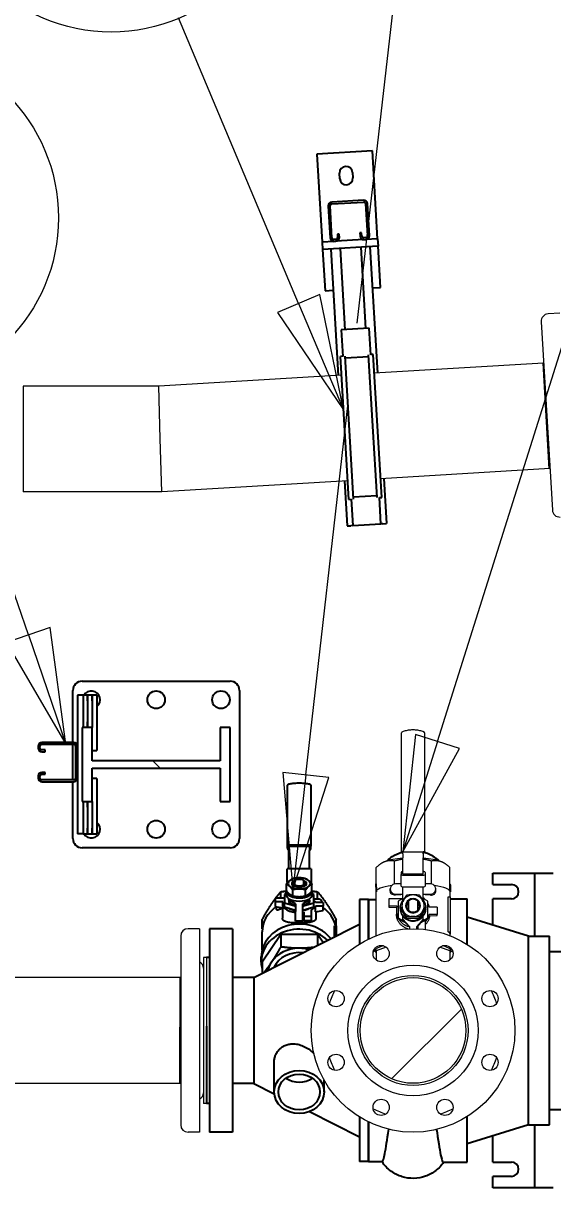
# Model space of a CAD drawing. Header units: millimetres. Extents: x 0 to 157650, y 0 to 89100.
# Drawn here: x 140791 to 142507, y 69564 to 73341 of the extents above; entities that cross this region are included whole.
import ezdxf

# ---------------------------------------------------------------- set-up
doc = ezdxf.new("R2010")
doc.units = ezdxf.units.MM
doc.header["$LTSCALE"] = 150
for name, color, linetype, lineweight in [('Hatch', 7, 'Continuous', 18), ('Symbol', 7, 'Continuous', 18), ('Visible', 7, 'Continuous', 25)]:
    doc.layers.add(name, color=color, linetype=linetype, lineweight=lineweight)
doc.layers.add('P_Biomass (BM)', color=150, linetype='Continuous', lineweight=18, true_color=0x007fff)
doc.styles.add('Note Text', font='arial.ttf')

# ---------------------------------------------------------------- blocks, each defined once
blk = doc.blocks.new('Balloon21')
at = {"layer": 'Symbol'}
for p, q in [((953.604, 496.391), (970.018, 496.391)), ((947.557, 473.414), (952.482, 489.074)), ((953.604, 488.891), (970.018, 488.891)), ((947.08, 473.564), (946.806, 471.029)), ((947.557, 473.414), (946.806, 471.029)), ((948.034, 473.264), (947.08, 473.564)), ((946.806, 471.029), (948.034, 473.264))]:
    blk.add_line(p, q, dxfattribs=at)
at = {"layer": 'Symbol', "flags": 128}
blk.add_lwpolyline([(947.08, 473.564), (946.806, 471.029), (948.034, 473.264), (947.08, 473.564)], dxfattribs=at)
at = {"layer": 'Symbol'}
for centre, start, end in [((953.604, 492.641), 90, 270), ((970.018, 492.641), 270, 90)]:
    blk.add_arc(centre, 3.75, start, end, dxfattribs=at)
blk.add_solid([(947.08, 473.564), (946.806, 471.029), (948.034, 473.264), (947.08, 473.564)], dxfattribs=at)
at = {"layer": 'Symbol', "insert": (961.811, 492.662), "char_height": 2.5, "attachment_point": 5, "style": 'Note Text'}
blk.add_mtext('HX3.E1.GP01', dxfattribs=at)
blk = doc.blocks.new('Balloon22')
at = {"layer": 'Symbol'}
for p, q in [((945.822, 482.456), (947.627, 498.328)), ((944.71, 472.688), (945.626, 480.733)), ((944.214, 472.744), (944.428, 470.204)), ((945.207, 472.631), (944.214, 472.744)), ((944.71, 472.688), (944.428, 470.204)), ((944.428, 470.204), (945.207, 472.631))]:
    blk.add_line(p, q, dxfattribs=at)
at = {"layer": 'Symbol', "flags": 128}
blk.add_lwpolyline([(944.214, 472.744), (944.428, 470.204), (945.207, 472.631), (944.214, 472.744)], dxfattribs=at)
at = {"layer": 'Symbol'}
blk.add_solid([(944.214, 472.744), (944.428, 470.204), (945.207, 472.631), (944.214, 472.744)], dxfattribs=at)
blk = doc.blocks.new('Balloon42')
at = {"layer": 'Symbol'}
for p, q in [((944.555, 482.887), (941.957, 489.058)), ((945.016, 483.081), (944.095, 482.692)), ((945.526, 480.582), (945.016, 483.081)), ((944.555, 482.887), (945.526, 480.582)), ((944.095, 482.692), (945.526, 480.582))]:
    blk.add_line(p, q, dxfattribs=at)
at = {"layer": 'Symbol', "flags": 128}
blk.add_lwpolyline([(944.095, 482.692), (945.526, 480.582), (945.016, 483.081), (944.095, 482.692)], dxfattribs=at)
at = {"layer": 'Symbol'}
for centre in [(925.506, 492.503), (933.006, 492.503), (940.506, 492.503)]:
    blk.add_circle(centre, 3.75, dxfattribs=at)
blk.add_solid([(944.095, 482.692), (945.526, 480.582), (945.016, 483.081), (944.095, 482.692)], dxfattribs=at)
at = {"layer": 'Symbol', "char_height": 2.5, "attachment_point": 5, "style": 'Note Text'}
for s, insert in [('20', (925.506, 492.524)), ('18', (933.006, 492.524)), ('22', (940.506, 492.503))]:
    blk.add_mtext(s, dxfattribs=dict(at, insert=insert))
blk = doc.blocks.new('Balloon43')
at = {"layer": 'Symbol'}
for p, q in [((938.715, 475.716), (936.833, 481.194)), ((939.188, 475.879), (938.242, 475.554)), ((938.715, 475.716), (939.528, 473.352)), ((939.528, 473.352), (939.188, 475.879)), ((938.242, 475.554), (939.528, 473.352))]:
    blk.add_line(p, q, dxfattribs=at)
at = {"layer": 'Symbol', "flags": 128}
blk.add_lwpolyline([(938.242, 475.554), (939.528, 473.352), (939.188, 475.879), (938.242, 475.554)], dxfattribs=at)
at = {"layer": 'Symbol'}
for centre in [(920.617, 484.736), (928.117, 484.736), (935.617, 484.736)]:
    blk.add_circle(centre, 3.75, dxfattribs=at)
blk.add_solid([(938.242, 475.554), (939.528, 473.352), (939.188, 475.879), (938.242, 475.554)], dxfattribs=at)
at = {"layer": 'Symbol', "char_height": 2.5, "attachment_point": 5, "style": 'Note Text'}
for s, insert in [('23', (920.617, 484.757)), ('15', (928.117, 484.757)), ('16', (935.617, 484.757))]:
    blk.add_mtext(s, dxfattribs=dict(at, insert=insert))

msp = doc.modelspace()

# ---------------------------------------------------------------- hatches: boundary and pattern name
at = {"layer": 'Hatch'}
h = msp.add_hatch(dxfattribs=at)
h.set_pattern_fill('ANSI31', color=256, scale=3810, angle=90.0002, style=0)
h.set_pattern_definition([(135.0002, (0, 0), (-336.7584, -336.7608), [])])
h.paths.add_polyline_path([(141461.5, 70817.2), (141461.5, 71057.2), (141428.5, 71057.2), (141428.5, 70949.2), (141014.5, 70949.2), (141014.5, 71057.2), (140981.5, 71057.2), (140981.5, 70817.2), (141014.5, 70817.2), (141014.5, 70925.2), (141428.5, 70925.2), (141428.5, 70817.2)])
h = msp.add_hatch(dxfattribs=at)
h.set_pattern_fill('ANSI31', color=256, scale=3810, style=0)
h.set_pattern_definition([(45, (0, 0), (-336.7596, 336.7596), [])])
edge = h.paths.add_edge_path()
edge.add_ellipse((142054, 70074.5), major_axis=(0, 171.4), ratio=1, start_angle=0, end_angle=360)

# ---------------------------------------------------------------- linework, layer by layer
at = {"layer": 'P_Biomass (BM)'}
for p, q in [((142469.2, 72373.4), (142505.6, 71762.5)), ((142529.2, 72401), (142491.8, 72398.8)), ((142477.2, 72239.1), (141928.4, 72206.5)), ((142477.2, 72239.1), (142474.2, 72238.9)), ((142474.2, 72238.9), (142494.6, 71896.6)), ((141822.1, 72200.1), (141229.9, 72164.9)), ((140791, 72164.9), (140791, 71822)), ((141229.9, 72164.9), (140791, 72164.9)), ((141235, 71993.5), (141229.9, 72164.9)), ((141240.1, 71822), (141235, 71993.5)), ((142497.6, 71896.8), (141948.8, 71864.2)), ((142497.6, 71896.8), (142494.6, 71896.6)), ((141842.5, 71857.8), (141240.1, 71822)), ((141240.1, 71822), (140791, 71822)), ((142016.5, 70653.4), (142016.5, 71039.5)), ((142091.5, 71039.5), (142091.5, 70653.4)), ((142016.5, 70651.6), (142016.5, 70653.4)), ((142021, 70654.4), (142087, 70654.4)), ((142021, 70653.4), (142087, 70653.4)), ((142021, 70647.6), (142021, 70653.4)), ((142021, 70647.6), (142021, 70634)), ((142021, 70581.5), (142021, 70634)), ((142087, 70647.6), (142087, 70653.4)), ((142087, 70647.6), (142087, 70634)), ((142087, 70581.5), (142087, 70634)), ((142091.5, 70651.6), (142091.5, 70653.4)), ((141934.5, 70526.6), (141934.5, 70603.4)), ((141957.7, 70620.3), (141956.6, 70619.7)), ((141994.2, 70549.6), (141994.2, 70624.8)), ((142113.7, 70549.6), (142113.7, 70624.8)), ((142150.3, 70620.3), (142151.3, 70619.7)), ((142173.5, 70526.6), (142173.5, 70603.4)), ((142015, 70587.3), (142015, 70580.7)), ((142015, 70543), (142015, 70580.7)), ((142019.5, 70589.7), (142021, 70589.7)), ((142019.5, 70578.3), (142088.5, 70578.3)), ((142087, 70581.5), (142021, 70581.5)), ((142087, 70589.7), (142088.5, 70589.7)), ((142093, 70587.3), (142093, 70580.7)), ((142093, 70580.7), (142093, 70543)), ((141934, 70381.9), (141934, 70524.4)), ((141980.2, 70527.5), (141980.2, 70533.4)), ((142015, 70549.9), (141997, 70549.9)), ((141997, 70517), (142021, 70517)), ((142019.5, 70540.6), (142088.5, 70540.6)), ((142021, 70537.1), (142021, 70540.6)), ((142021, 70498.2), (142021, 70537.1)), ((142087, 70537.1), (142087, 70540.6)), ((142087, 70498.2), (142087, 70537.1)), ((142087, 70517), (142111, 70517)), ((142111, 70549.9), (142093, 70549.9)), ((142127.8, 70527.5), (142127.8, 70533.4)), ((142174, 70508.5), (142174, 70524.4)), ((142016.6, 70501), (141975.8, 70501)), ((141975.8, 70501), (141975.8, 70477.5)), ((142021, 70502.7), (142006, 70494.3)), ((142006, 70494.3), (142006, 70440)), ((142039, 70494), (142039, 70465.2)), ((142069, 70465.2), (142069, 70494)), ((142102, 70494.3), (142087, 70502.7)), ((142102, 70440), (142102, 70494.3)), ((142168.3, 70394.8), (142168.3, 70508.5)), ((142168.3, 70508.5), (142174, 70508.5)), ((142174, 70508.5), (142174, 70394.8)), ((142002.1, 70477.5), (141975.8, 70477.5)), ((141975.8, 70477.5), (141975.8, 70474)), ((141975.8, 70474), (142001, 70473)), ((142000, 70462.8), (142000, 70452.1)), ((142012, 70470.3), (142012, 70472.7)), ((142012.4, 70473.4), (142012.4, 70478.3)), ((142021, 70435.8), (142021, 70444.8)), ((142033.2, 70438.2), (142033.2, 70443.1)), ((142074.7, 70438.2), (142074.7, 70443.1)), ((142087, 70435.8), (142087, 70444.8)), ((142093.5, 70469.7), (142095.8, 70469.5)), ((142095.5, 70473.4), (142095.5, 70478.3)), ((142095.5, 70476), (142095.8, 70476)), ((142095.5, 70473.5), (142095.8, 70473.5)), ((142095.8, 70476), (142095.8, 70473.5)), ((142095.8, 70469.5), (142095.8, 70467)), ((142132.1, 70474.5), (142106.6, 70474.5)), ((142106.6, 70446.6), (142106.6, 70451.1)), ((142132.1, 70451.1), (142106.6, 70451.1)), ((142106.6, 70446.6), (142132.1, 70447.8)), ((142132.1, 70474.5), (142132.1, 70451.1)), ((142132.1, 70447.8), (142132.1, 70451.1)), ((141362.5, 70404.5), (141325, 70404.5)), ((141362.5, 70404.5), (141362.5, 69744.5)), ((142006, 70436.9), (142006, 70440)), ((142006, 70440), (142025, 70429.3)), ((142006, 70436.9), (142030.3, 70423.2)), ((142042, 70411.6), (142021, 70435.8)), ((142021, 70435.8), (142021, 70433.9)), ((142042, 70409.7), (142021, 70433.9)), ((142042, 70411.6), (142042, 70404.2)), ((142087, 70435.8), (142066, 70411.6)), ((142087, 70433.9), (142066, 70409.7)), ((142066, 70404.2), (142066, 70411.6)), ((142069, 70412.1), (142069, 70404.1)), ((142077.7, 70423.2), (142102, 70436.9)), ((142082.9, 70429.3), (142102, 70440)), ((142087, 70435.8), (142087, 70433.9)), ((142093, 70426.3), (142093, 70402.1)), ((142102, 70436.9), (142102, 70440)), ((141301, 70380.5), (141301, 69768.5)), ((142168.3, 70394.8), (142174, 70394.8)), ((142174, 70394.8), (142174, 70387.2)), ((142174, 70381.9), (142174, 70387.2)), ((141931, 70332.7), (141931, 70341.3)), ((141967, 70344.4), (141934.5, 70332.7)), ((141934.5, 70332.7), (141934.5, 70303.2)), ((142173.5, 70332.7), (142140.9, 70344.4)), ((142173.5, 70332.7), (142173.5, 70303.2)), ((142177, 70332.7), (142177, 70341.3)), ((141374.5, 70311.5), (141374.5, 69837.5)), ((141385, 70311.5), (141374.5, 70311.5)), ((141385, 70311.5), (141385, 70088.8)), ((141298, 70245.9), (140650, 70245.9)), ((141298, 70245.9), (141298, 69903)), ((141301, 70245.9), (141298, 70245.9)), ((141298, 69903), (141298, 70084.8)), ((141298, 69903), (140650, 69903)), ((141301, 69903), (141298, 69903)), ((141385, 69837.5), (141374.5, 69837.5)), ((141362.5, 69744.5), (141325, 69744.5))]:
    msp.add_line(p, q, dxfattribs=at)
for centre, radius in [((142054, 70074.5), 330), ((141950.6, 70323.9), 26.3), ((142157.3, 70323.9), 26.3), ((142054, 70074.5), 211.5), ((142054, 70074.5), 178.5), ((142054, 70074.5), 171.4), ((141804.5, 70177.8), 26.3), ((142303.4, 70177.8), 26.3), ((141804.5, 69971.1), 26.3), ((142303.4, 69971.1), 26.3), ((141950.6, 69825), 26.3), ((142157.3, 69825), 26.3)]:
    msp.add_circle(centre, radius, dxfattribs=at)
for centre, radius, start, end in [((142493.2, 72374.8), 24, 93.4025, 183.4025), ((142529.5, 71763.9), 24, 183.4025, 273.4025), ((142021, 71039.5), 4.5, 111.662, 180), ((142087, 71039.5), 4.5, 0, 68.338), ((141325, 70380.5), 24, 90, 180), ((142054, 70074.5), 285, 115.5409, 116.9506), ((142054, 70074.5), 285, 63.0494, 64.4591), ((141353.5, 70277), 21, 0, 64.6231), ((142054, 70074.5), 285, 153.0494, 161.9506), ((142054, 70074.5), 285, 18.0494, 26.9506), ((142054, 70074.5), 285, 198.0494, 206.9506), ((142054, 70074.5), 285, 333.0494, 341.9506), ((141353.5, 69872), 21, 295.3769, 0), ((142054, 70074.5), 285, 243.0494, 251.9506), ((142054, 70074.5), 285, 288.0494, 296.9506), ((141325, 69768.5), 24, 180, 270)]:
    msp.add_arc(centre, radius, start, end, dxfattribs=at)
for centre, major_axis, ratio, start_param, end_param in [((142054, 70612.4), (103.5, 0), 0.207079, 1.895302, 2.617994), ((142021, 70653.4), (-4.5, 0), 0.207079, 4.712389, 6.283185), ((142021, 70651.6), (-4.5, 0), 0.207079, 0, 1.570796), ((142087, 70653.4), (4.5, 0), 0.207079, 0, 1.570796), ((142087, 70651.6), (4.5, 0), 0.207079, 4.712389, 6.283185), ((142054, 70612.4), (103.5, 0), 0.207079, 0.523599, 1.24629), ((142054, 70612.4), (-103.5, 0), 0.207079, 5.759587, 5.907815), ((142054, 70612.4), (103.5, 0), 0.207079, 0.375371, 0.523599), ((142019.5, 70587.3), (-4.5, 0), 0.545353, 4.712389, 6.283185), ((142019.5, 70580.7), (-4.5, 0), 0.545353, 0, 1.570796), ((142088.5, 70587.3), (4.5, 0), 0.545353, 0, 1.570796), ((142088.5, 70580.7), (4.5, 0), 0.545353, 4.712389, 6.283185), ((142054, 70524.4), (-120, 0), 0.207079, 5.327408, 6.283185), ((141997, 70533.4), (-16.8, 0), 0.978324, 4.712389, 7.853982), ((142019.5, 70543), (-4.5, 0), 0.545353, 0, 1.570796), ((142088.5, 70543), (4.5, 0), 0.545353, 4.712389, 6.283185), ((142111, 70533.4), (16.8, 0), 0.978324, 4.712389, 7.853982), ((142054, 70524.4), (120, 0), 0.207079, 0, 0.955777), ((142054, 70491.5), (-120, 0), 0.207079, 4.990979, 5.207353), ((142054, 70472.7), (-42, 0), 0.978324, 5.38526, 9.346238), ((142054, 70479), (-36, 0), 0.978324, 5.759587, 6.806784), ((142054, 70462.8), (54, 0), 0.978324, 2.22826, 2.334583), ((142054, 70479), (-36, 0), 0.978324, 4.712389, 5.759587), ((142054, 70479), (-24, 0), 0.978324, 5.387521, 7.17885), ((142054, 70478.5), (-21, 0), 0.978324, 5.507992, 7.058379), ((142054, 70473.2), (-21, 0), 0.978324, 5.507992, 6.153186), ((142054, 70479), (24, 0), 0.978324, 0.895665, 2.245928), ((142054, 70479.6), (21, 0), 0.978324, 0.775193, 2.366399), ((142054, 70479), (-36, 0), 0.978324, 3.665191, 4.712389), ((142054, 70479), (24, 0), 0.978324, 5.387521, 7.17885), ((142054, 70478.5), (21, 0), 0.978324, 5.507992, 7.058379), ((142054, 70473.2), (21, 0), 0.978324, 0.129999, 0.775193), ((142054, 70472.7), (42, 0), 0.978324, 0.07854, 0.897925), ((142054, 70479), (36, 0), 0.978324, 5.759587, 6.806784), ((142054, 70491.5), (-120, 0), 0.207079, 4.217425, 4.433799), ((142054, 70462.8), (54, 0), 0.978324, 0.764031, 0.913333), ((142054, 70462.8), (54, 0), 0.978324, 0.224093, 0.475882), ((142054, 70462.8), (-54, 0), 0.978324, 6.001705, 6.759068), ((142054, 70470.3), (-42, 0), 0.978324, 0, 0.666946), ((142054, 70470.3), (-42, 0), 0.978324, 0.666946, 2.474646), ((142054, 70479), (36, 0), 0.978324, 3.665191, 4.712389), ((142054, 70479.6), (-21, 0), 0.978324, 0.775193, 2.366399), ((142054, 70479), (-24, 0), 0.978324, 0.895665, 2.245928), ((142054, 70479), (36, 0), 0.978324, 4.712389, 5.759587), ((142054, 70470.3), (42, 0), 0.978324, 5.616239, 6.204645), ((142054, 70462.8), (54, 0), 0.978324, 5.807303, 6.059092), ((142054, 70462.8), (-54, 0), 0.978324, 0.528612, 1.313342), ((142054, 70462.8), (-54, 0), 0.978324, 1.82825, 1.852276), ((142054, 70462.8), (-54, 0), 0.978324, 2.377806, 2.61298), ((142054, 70387.2), (120, 0), 0.207079, 0, 0.309096), ((142054, 70332.7), (-123, 0), 0.207079, 5.597424, 6.521919), ((142054, 70332.7), (123, 0), 0.207079, 6.044452, 6.968946)]:
    msp.add_ellipse(centre, major_axis=major_axis, ratio=ratio, start_param=start_param, end_param=end_param, dxfattribs=at)
for points, knots in [([(142019.3, 71043.6), (142023.7, 71045.4), (142028.2, 71046.8), (142037.4, 71048.9), (142042.1, 71049.6), (142051.6, 71050.4), (142056.3, 71050.4), (142065.8, 71049.6), (142070.5, 71048.9), (142079.7, 71046.8), (142084.2, 71045.4), (142088.6, 71043.6)], [5.8975334, 5.8975334, 5.8975334, 5.8975334, 6.0517941, 6.0517941, 6.2060549, 6.2060549, 6.3603157, 6.3603157, 6.5145765, 6.5145765, 6.6688372, 6.6688372, 6.6688372, 6.6688372]), ([(141997, 70513.4), (141994.8, 70513.1), (141992.4, 70513.3), (141988.2, 70514.6), (141986.2, 70515.6), (141983.4, 70518.2), (141982.2, 70519.8), (141980.6, 70523.4), (141980.2, 70525.5), (141980.2, 70527.5)], [-2.73692, -2.73692, -2.73692, -2.73692, -2.4860529, -2.4860529, -2.2351859, -2.2351859, -2.0235457, -2.0235457, -1.8119056, -1.8119056, -1.8119056, -1.8119056]), ([(142111, 70513.4), (142113.2, 70513.1), (142115.5, 70513.3), (142119.8, 70514.6), (142121.7, 70515.6), (142124.5, 70518.2), (142125.7, 70519.8), (142127.3, 70523.4), (142127.8, 70525.5), (142127.8, 70527.5)], [-0.9250144, -0.9250144, -0.9250144, -0.9250144, -0.6741474, -0.6741474, -0.4232803, -0.4232803, -0.2116401, -0.2116401, 0, 0, 0, 0]), ([(142037.9, 70404.1), (142036.3, 70404.5), (142034.7, 70405), (142029.8, 70406.8), (142026.7, 70408.4), (142020.8, 70411.9), (142018.1, 70413.9), (142013.4, 70418.2), (142011.2, 70420.7), (142007.2, 70426.1), (142005.5, 70429), (142002.7, 70435.3), (142001.7, 70438.5), (142000.3, 70445.3), (142000, 70448.7), (142000, 70452.1)], [-2.228468, -2.228468, -2.228468, -2.228468, -2.067447, -2.067447, -1.723262, -1.723262, -1.379078, -1.379078, -1.034308, -1.034308, -0.689539, -0.689539, -0.344769, -0.344769, 0, 0, 0, 0]), ([(142107.7, 70446.6), (142107.5, 70445), (142107.3, 70443.5), (142106.2, 70438.5), (142105.2, 70435.3), (142102.4, 70429), (142100.7, 70426.1), (142097, 70421), (142095, 70418.8), (142093, 70416.8)], [-5.327228, -5.327228, -5.327228, -5.327228, -5.166863, -5.166863, -4.822094, -4.822094, -4.477324, -4.477324, -4.172378, -4.172378, -4.172378, -4.172378])]:
    msp.add_open_spline(points, degree=3, knots=knots, dxfattribs=at)
for points, weights in [([(141994.2, 70624.8), (142008.2, 70628.8), (142021, 70631)], [1.65050105335, 1.70404872093, 1.73513671276]), ([(142087, 70631), (142099.7, 70628.8), (142113.7, 70624.8)], [1.73513671276, 1.70404872093, 1.65050105335]), ([(141934.5, 70603.4), (141950.5, 70618.2), (141964.3, 70623.2)], [1.65050105335, 1.77816775413, 1.77816775413]), ([(141964.3, 70623.2), (141978.2, 70628.1), (141994.2, 70624.8)], [1.77816775413, 1.77816775413, 1.65050105335]), ([(142113.7, 70624.8), (142129.7, 70628.1), (142143.6, 70623.2)], [1.65050105335, 1.77816775413, 1.77816775413]), ([(142143.6, 70623.2), (142157.5, 70618.2), (142173.5, 70603.4)], [1.77816775413, 1.77816775413, 1.65050105335]), ([(142012.4, 70478.3), (142018, 70488.4), (142022.8, 70496.6)], [1.66506350946, 1.79385662014, 1.79385662014]), ([(142022.8, 70496.6), (142027.6, 70504.7), (142033.2, 70513.5)], [1.79385662014, 1.79385662014, 1.66506350946]), ([(142054, 70514.2), (142044.3, 70514.2), (142033.2, 70513.5)], [1.79385662014, 1.79385662014, 1.66506350946]), ([(142039, 70494), (142039, 70495.5), (142039, 70497.3)], [1.09389498572, 1.12552357002, 1.14874156311]), ([(142074.7, 70513.5), (142063.6, 70514.2), (142054, 70514.2)], [1.66506350946, 1.79385662014, 1.79385662014]), ([(142069, 70497.3), (142069, 70495.5), (142069, 70494)], [1.14874156311, 1.12552357002, 1.09389498572]), ([(142074.7, 70513.5), (142080.3, 70504.7), (142085.1, 70496.6)], [1.66506350946, 1.79385662014, 1.79385662014]), ([(142085.1, 70496.6), (142090, 70488.4), (142095.5, 70478.3)], [1.79385662014, 1.79385662014, 1.66506350946]), ([(142022.8, 70461.4), (142018, 70469.5), (142012.4, 70478.3)], [1.79385662014, 1.79385662014, 1.66506350946]), ([(142022.8, 70455.1), (142018, 70463.3), (142012.4, 70473.4)], [1.79385662014, 1.79385662014, 1.66506350946]), ([(142033.2, 70443.1), (142027.6, 70453.2), (142022.8, 70461.4)], [1.66506350946, 1.79385662014, 1.79385662014]), ([(142033.2, 70438.2), (142027.6, 70447), (142022.8, 70455.1)], [1.66506350946, 1.79385662014, 1.79385662014]), ([(142054, 70443.7), (142044.3, 70443.7), (142033.2, 70443.1)], [1.79385662014, 1.79385662014, 1.66506350946]), ([(142039, 70460.6), (142039, 70463.1), (142039, 70465.2)], [1.14874156311, 1.12552357002, 1.09389498572]), ([(142074.7, 70443.1), (142063.6, 70443.7), (142054, 70443.7)], [1.66506350946, 1.79385662014, 1.79385662014]), ([(142069, 70465.2), (142069, 70463.1), (142069, 70460.6)], [1.09389498572, 1.12552357002, 1.14874156311]), ([(142085.1, 70461.4), (142080.3, 70453.2), (142074.7, 70443.1)], [1.79385662014, 1.79385662014, 1.66506350946]), ([(142085.1, 70455.1), (142080.3, 70447), (142074.7, 70438.2)], [1.79385662014, 1.79385662014, 1.66506350946]), ([(142095.5, 70478.3), (142090, 70469.5), (142085.1, 70461.4)], [1.66506350946, 1.79385662014, 1.79385662014]), ([(142095.5, 70473.4), (142090, 70463.3), (142085.1, 70455.1)], [1.66506350946, 1.79385662014, 1.79385662014]), ([(142054, 70437.5), (142044.3, 70437.5), (142033.2, 70438.2)], [1.79385662014, 1.79385662014, 1.66506350946]), ([(142074.7, 70438.2), (142063.6, 70437.5), (142054, 70437.5)], [1.66506350946, 1.79385662014, 1.79385662014])]:
    msp.add_rational_spline(points, weights, degree=2, dxfattribs=at)
at = {"layer": 'Visible'}
for p, q in [((141922.4, 72927.7), (141742.7, 72917)), ((141742.7, 72917), (141759.6, 72631.7)), ((141939.3, 72642.4), (141922.4, 72927.7)), ((141816.6, 72837.2), (141815.5, 72855.2)), ((141857.4, 72857.7), (141858.5, 72839.7)), ((141779, 72748.6), (141785.1, 72645.3)), ((141791.1, 72645.6), (141785, 72749)), ((141893.6, 72767.4), (141790.3, 72761.3)), ((141790.6, 72755.3), (141893.9, 72761.4)), ((141900.3, 72755.8), (141906.4, 72652.5)), ((141912.4, 72652.8), (141906.3, 72756.2)), ((141797.8, 72634), (141759.6, 72631.7)), ((141759.6, 72631.7), (141761.1, 72607.8)), ((141803.8, 72640.4), (141797.5, 72640)), ((141797.8, 72634), (141804.1, 72634.4)), ((141894.9, 72639.8), (141804.1, 72634.4)), ((141814.8, 72657.6), (141808.8, 72657.2)), ((141808.8, 72657.2), (141809.4, 72646.7)), ((141815.4, 72647.1), (141814.8, 72657.6)), ((141887.5, 72661.9), (141881.5, 72661.5)), ((141881.5, 72661.5), (141882.2, 72651)), ((141888.2, 72651.4), (141887.5, 72661.9)), ((141900.8, 72646.1), (141894.5, 72645.8)), ((141894.9, 72639.8), (141901.1, 72640.2)), ((141939.3, 72642.4), (141901.1, 72640.2)), ((141939.3, 72642.4), (141940.8, 72618.5)), ((141940.8, 72618.5), (141761.1, 72607.8)), ((141761.1, 72607.8), (141769, 72473.8)), ((141787.3, 72609.3), (141811.6, 72199.5)), ((141817.5, 72611.1), (141833.2, 72347.6)), ((141884.3, 72615.1), (141900, 72351.6)), ((141914.5, 72616.9), (141938.9, 72207.1)), ((141948.7, 72484.5), (141940.8, 72618.5)), ((141922.5, 72482.9), (141948.7, 72484.5)), ((141769, 72473.8), (141795.2, 72475.3)), ((141912.3, 72352.3), (141820.9, 72346.9)), ((141820.9, 72346.9), (141826, 72260.9)), ((141917.4, 72266.4), (141912.3, 72352.3)), ((141826, 72261.2), (141818.5, 72260.7)), ((141846.1, 71797.2), (141818.5, 72260.7)), ((141861, 71798.4), (141833.5, 72261.4)), ((141910.2, 72259.9), (141833.9, 72255.4)), ((141937.4, 71802.9), (141909.9, 72265.9)), ((141924.8, 72267.1), (141917.3, 72266.6)), ((141952.4, 71803.6), (141924.8, 72267.1)), ((141832, 71857.2), (141840.7, 71710.9)), ((141959.3, 71864.8), (141968, 71718.5)), ((141937, 71808.9), (141860.7, 71804.4)), ((141944.9, 71803.1), (141952.4, 71803.6)), ((141950, 71717.4), (141944.9, 71803.4)), ((141846.1, 71797.2), (141853.6, 71797.7)), ((141853.5, 71797.9), (141858.7, 71712)), ((141840.7, 71710.9), (141852.7, 71711.6)), ((141858.7, 71712), (141852.7, 71711.6)), ((141858.7, 71712), (141950, 71717.4)), ((141956, 71717.8), (141950, 71717.4)), ((141956, 71717.8), (141968, 71718.5)), ((140981.5, 71207.2), (141461.5, 71207.2)), ((140951.5, 71008.8), (140951.5, 71177.2)), ((140966.5, 71162.2), (140966.5, 70712.2)), ((140984.5, 71162.2), (140966.5, 71162.2)), ((140999.5, 71162.2), (140984.5, 71162.2)), ((140984.5, 71162.2), (140984.5, 71057.2)), ((140999.5, 71144.2), (140999.5, 71162.2)), ((141014.5, 71162.2), (140999.5, 71162.2)), ((140999.5, 71162.2), (140999.5, 71144.2)), ((141014.5, 71162.2), (141014.5, 71144.2)), ((141014.5, 71144.2), (141014.5, 71162.2)), ((141029.5, 71162.2), (141014.5, 71162.2)), ((141029.5, 71162.2), (141029.5, 71144.2)), ((141491.5, 71177.2), (141491.5, 70697.2)), ((140984.5, 71144.2), (140984.5, 71075.2)), ((140999.5, 71144.2), (140999.5, 71075.2)), ((140999.5, 71144.2), (140999.5, 71075.2)), ((141014.5, 71144.2), (141014.5, 71075.2)), ((141014.5, 71144.2), (141014.5, 71057.2)), ((141029.5, 71144.2), (141029.5, 71000.2)), ((141014.5, 71057.2), (140981.5, 71057.2)), ((140981.5, 71057.2), (140981.5, 70817.2)), ((140999.5, 71057.2), (140999.5, 71075.2)), ((140999.5, 71075.2), (140999.5, 71057.2)), ((141014.5, 70949.2), (141014.5, 71057.2)), ((141461.5, 71057.2), (141428.5, 71057.2)), ((141428.5, 71057.2), (141428.5, 70949.2)), ((141461.5, 70817.2), (141461.5, 71057.2)), ((140954.5, 71008.8), (140851, 71008.8)), ((140839, 70996.8), (140839, 70990.5)), ((140845, 70990.5), (140845, 70996.8)), ((140851, 71002.8), (140954.5, 71002.8)), ((140861.5, 70984.5), (140851, 70984.5)), ((140851, 70978.5), (140861.5, 70978.5)), ((140861.5, 70978.5), (140861.5, 70984.5)), ((140951.5, 70887.3), (140951.5, 71002.8)), ((140960.5, 70996.8), (140960.5, 70893.3)), ((140966.5, 70893.3), (140966.5, 70996.8)), ((141014.5, 70982.2), (141029.5, 70982.2)), ((141029.5, 71000.2), (141029.5, 70982.2)), ((141428.5, 70949.2), (141014.5, 70949.2)), ((140839, 70899.6), (140839, 70893.3)), ((140845, 70893.3), (140845, 70899.6)), ((140861.5, 70911.6), (140851, 70911.6)), ((140851, 70905.6), (140861.5, 70905.6)), ((140861.5, 70905.6), (140861.5, 70911.6)), ((141014.5, 70817.2), (141014.5, 70925.2)), ((141014.5, 70925.2), (141428.5, 70925.2)), ((141428.5, 70925.2), (141428.5, 70817.2)), ((140954.5, 70887.3), (140851, 70887.3)), ((140851, 70881.3), (140954.5, 70881.3)), ((140951.5, 70697.2), (140951.5, 70881.3)), ((141029.5, 70892.2), (141014.5, 70892.2)), ((141029.5, 70892.2), (141029.5, 70874.2)), ((141029.5, 70874.2), (141029.5, 70730.2)), ((140981.5, 70817.2), (141014.5, 70817.2)), ((140984.5, 70817.2), (140984.5, 70712.2)), ((140984.5, 70799.2), (140984.5, 70730.2)), ((140999.5, 70799.2), (140999.5, 70817.2)), ((140999.5, 70817.2), (140999.5, 70799.2)), ((140999.5, 70799.2), (140999.5, 70730.2)), ((140999.5, 70799.2), (140999.5, 70730.2)), ((141014.5, 70817.2), (141014.5, 70730.2)), ((141014.5, 70799.2), (141014.5, 70730.2)), ((141428.5, 70817.2), (141461.5, 70817.2)), ((140984.5, 70712.2), (140966.5, 70712.2)), ((140984.5, 70712.2), (140999.5, 70712.2)), ((140999.5, 70712.2), (140999.5, 70730.2)), ((140999.5, 70730.2), (140999.5, 70712.2)), ((140999.5, 70712.2), (141014.5, 70712.2)), ((141014.5, 70730.2), (141014.5, 70712.2)), ((141014.5, 70712.2), (141014.5, 70730.2)), ((141014.5, 70712.2), (141029.5, 70712.2)), ((141029.5, 70730.2), (141029.5, 70712.2)), ((141461.5, 70667.2), (140981.5, 70667.2))]:
    msp.add_line(p, q, dxfattribs=at)
at = {"layer": 'Visible', "color": 9, "true_color": 0xc0c0c0}
for p, q in [((141647.5, 70672.5), (141647.5, 70869.7)), ((141722.5, 70869.7), (141722.5, 70672.5)), ((141647.5, 70664.7), (141647.5, 70672.5)), ((141652, 70676.4), (141718, 70676.4)), ((141652, 70672.5), (141718, 70672.5)), ((141652, 70669.5), (141652, 70672.5)), ((141652, 70669.5), (141652, 70658.5)), ((141718, 70669.5), (141718, 70672.5)), ((141718, 70669.5), (141718, 70658.5)), ((141722.5, 70664.7), (141722.5, 70672.5)), ((141652, 70599.6), (141652, 70658.5)), ((141718, 70599.6), (141718, 70658.5)), ((141646, 70555), (141646, 70598.4)), ((141650.5, 70599.6), (141719.5, 70599.6)), ((141724, 70598.4), (141724, 70555)), ((141646, 70555), (141646, 70552)), ((141670, 70561.3), (141670, 70546.6)), ((141700, 70546.6), (141700, 70561.3)), ((141724, 70555), (141724, 70552)), ((142312.7, 70547.7), (142312.7, 70584.5)), ((142312.7, 70584.5), (142448.7, 70584.5)), ((142448.7, 70584.5), (142507.6, 70584.5)), ((142448.7, 70380.5), (142448.7, 70584.5)), ((141625.2, 70503.3), (141625.2, 70524.4)), ((141643, 70517.6), (141637, 70515.9)), ((141643, 70515), (141643, 70525.4)), ((141643.4, 70528.2), (141643.4, 70548.6)), ((141664.2, 70510.2), (141664.2, 70530.6)), ((141705.7, 70510.2), (141705.7, 70530.6)), ((141723.2, 70523.9), (141726.8, 70523.7)), ((141725.7, 70527), (141726.8, 70527)), ((141726.5, 70528.2), (141726.5, 70548.6)), ((141726.8, 70527), (141726.8, 70523.7)), ((141726.8, 70523.7), (141726.8, 70513.3)), ((141733, 70515.9), (141726.8, 70517.6)), ((141744.7, 70500.8), (141744.7, 70524.4)), ((141934, 70539.1), (141934, 70524.4)), ((142174, 70539.2), (142174, 70524.4)), ((142312.7, 70547.7), (142372.7, 70547.7)), ((141637, 70503.3), (141606.8, 70503.3)), ((141606.8, 70503.3), (141606.8, 70491.3)), ((141633.1, 70491.3), (141606.8, 70491.3)), ((141606.8, 70491.3), (141606.8, 70476.9)), ((141631, 70483.8), (141631, 70438.9)), ((141637, 70515.9), (141637, 70488.1)), ((141637, 70475.1), (141637, 70488.1)), ((141637, 70488.1), (141671.1, 70478.3)), ((141652, 70497.4), (141652, 70502)), ((141673, 70485), (141652, 70497.4)), ((141652, 70497.4), (141652, 70489.6)), ((141673, 70477.2), (141652, 70489.6)), ((141673, 70485), (141673, 70460.4)), ((141718, 70497.4), (141697, 70485)), ((141718, 70489.6), (141697, 70477.2)), ((141697, 70460.4), (141697, 70485)), ((141698.8, 70478.3), (141733, 70488.1)), ((141718, 70497.4), (141718, 70502)), ((141718, 70497.4), (141718, 70489.6)), ((141733, 70488.1), (141733, 70515.9)), ((141742, 70500.9), (141733, 70500.9)), ((141733, 70475.1), (141733, 70488.1)), ((141763.1, 70489.8), (141737.6, 70489.8)), ((141758.8, 70489.8), (141758.8, 70492.5)), ((141763.1, 70489.8), (141763.1, 70477.8)), ((141880, 70499), (141880, 70354.9)), ((141910, 70499), (141880, 70499)), ((141910, 70371.4), (141910, 70499)), ((141910, 70499), (141934, 70499)), ((141910, 70499), (141910, 70371.4)), ((142174, 70502), (142229.5, 70502)), ((142229.5, 70353.9), (142229.5, 70502)), ((142372.7, 70501.2), (142312.7, 70501.2)), ((142312.7, 70416.5), (142312.7, 70501.2)), ((141606.8, 70476.9), (141631, 70472.8)), ((141611.2, 70468), (141611.2, 70476.1)), ((141637, 70475.1), (141673, 70464.8)), ((141673, 70429.2), (141673, 70460.4)), ((141697, 70464.8), (141733, 70475.1)), ((141697, 70429.2), (141697, 70460.4)), ((141700, 70457.9), (141700, 70444.7)), ((141724, 70444.7), (141700, 70444.7)), ((141700, 70444.7), (141700, 70430.3)), ((141724, 70465.1), (141724, 70444.7)), ((141724, 70444.7), (141724, 70430.3)), ((141737.6, 70459), (141737.6, 70477.8)), ((141763.1, 70477.8), (141737.6, 70477.8)), ((141737.6, 70459), (141763.1, 70464.1)), ((141739, 70459.3), (141739, 70438.9)), ((141763.1, 70464.1), (141763.1, 70477.8)), ((142428.2, 70380.5), (142229.5, 70442.4)), ((141394, 70404.5), (141394, 69744.5)), ((141469, 70404.5), (141394, 70404.5)), ((141469, 70404.5), (141469, 69744.5)), ((141538, 70245.9), (141880, 70419.5)), ((141565.5, 70403.8), (141565.5, 70434.8)), ((141697, 70429.2), (141673, 70429.2)), ((141724, 70430.3), (141700, 70430.3)), ((141799.3, 70378.5), (141799.3, 70414)), ((141799.3, 70414), (141805, 70414)), ((141804.5, 70414), (141804.5, 70434.8)), ((141805, 70414), (141805, 70381.4)), ((141565, 70336.5), (141565, 70394.4)), ((141625.2, 70386.1), (141565.5, 70296.5)), ((141744.7, 70386.1), (141625.2, 70386.1)), ((141625.2, 70386.1), (141625.2, 70345.7)), ((141762.3, 70359.7), (141744.7, 70386.1)), ((141744.7, 70386.1), (141744.7, 70350.8)), ((142428.2, 69768.5), (142428.2, 70380.5)), ((142428.2, 70380.5), (142495.7, 70380.5)), ((142495.7, 69768.5), (142495.7, 70380.5)), ((142495.7, 70331), (142630.7, 70331)), ((141394, 70311.5), (141385, 70311.5)), ((141562, 70296.5), (141562, 70313.1)), ((141565.5, 70296.5), (141565.5, 70259.9)), ((141538, 70245.9), (141469, 70245.9)), ((141538, 70245.9), (141538, 69903)), ((141385, 70088.8), (141385, 69837.5)), ((141604, 69875), (141604, 69972)), ((141766, 69875), (141766, 69913.4)), ((141538, 69903), (141469, 69903)), ((141538, 69903), (141604.2, 69869.4)), ((141394, 69837.5), (141385, 69837.5)), ((141718.8, 69811.2), (141880, 69729.5)), ((142495.7, 69818), (142630.7, 69818)), ((141880, 69794.1), (141880, 69650)), ((141910, 69650), (141910, 69777.5)), ((141910, 69777.5), (141910, 69650)), ((142229.5, 69647), (142229.5, 69795)), ((142428.2, 69768.5), (142229.5, 69706.5)), ((142428.2, 69768.5), (142495.7, 69768.5)), ((142448.7, 69564.5), (142448.7, 69768.5)), ((141469, 69744.5), (141394, 69744.5)), ((142312.7, 69647.7), (142312.7, 69732.4)), ((141910, 69650), (141880, 69650)), ((141910, 69650), (141934, 69650)), ((141934, 69650), (141953.9, 69649.7)), ((142312.7, 69647.7), (142372.7, 69647.7)), ((142152.3, 69647.2), (142174, 69647)), ((142174, 69647), (142229.5, 69647)), ((142372.7, 69601.2), (142312.7, 69601.2)), ((142312.7, 69564.5), (142312.7, 69601.2)), ((142448.7, 69564.5), (142312.7, 69564.5)), ((142507.6, 69564.5), (142448.7, 69564.5))]:
    msp.add_line(p, q, dxfattribs=at)
at = {"layer": 'Visible'}
for centre in [(141221.5, 71147.2), (141431.5, 71147.2), (141221.5, 70727.2), (141431.5, 70727.2)]:
    msp.add_circle(centre, 28.5, dxfattribs=at)
for centre, radius, start, end in [((141836.4, 72856.4), 21, 3.4025, 183.4025), ((141837.5, 72838.5), 21, 183.4025, 3.4025), ((141791, 72749.3), 12, 93.4025, 183.4025), ((141791, 72749.3), 6, 93.4025, 183.4025), ((141894.3, 72755.4), 12, 3.4025, 93.4025), ((141894.3, 72755.4), 6, 3.4025, 93.4025), ((141797.1, 72646), 12, 183.4025, 273.4025), ((141797.1, 72646), 6, 183.4025, 273.4025), ((141803.4, 72646.4), 6, 273.4025, 3.4025), ((141803.4, 72646.4), 12, 273.4025, 3.4025), ((141894.1, 72651.8), 12, 183.4025, 273.4025), ((141894.1, 72651.8), 6, 183.4025, 273.4025), ((141900.4, 72652.1), 6, 273.4025, 3.4025), ((141900.4, 72652.1), 12, 273.4025, 3.4025), ((140981.5, 71177.2), 30, 90, 180), ((141461.5, 71177.2), 30, 0, 90), ((141011.5, 71147.2), 28.5, 309.1667, 148.2431), ((140851, 70996.8), 12, 90, 180), ((140954.5, 70996.8), 12, 0, 90), ((140851, 70990.5), 12, 180, 270), ((140851, 70996.8), 6, 90, 180), ((140851, 70990.5), 6, 180, 270), ((140954.5, 70996.8), 6, 0, 90), ((140851, 70899.6), 12, 90, 180), ((140851, 70899.6), 6, 90, 180), ((140851, 70893.3), 12, 180, 270), ((140851, 70893.3), 6, 180, 270), ((140954.5, 70893.3), 6, 270, 0), ((140954.5, 70893.3), 12, 270, 0), ((141011.5, 70727.2), 28.5, 211.7569, 50.8333), ((140981.5, 70697.2), 30, 180, 270), ((141461.5, 70697.2), 30, 270, 0)]:
    msp.add_arc(centre, radius, start, end, dxfattribs=at)
at = {"layer": 'Visible', "color": 9, "true_color": 0xc0c0c0}
for centre, radius, start, end in [((141652, 70869.7), 4.5, 101.4746, 180), ((141718, 70869.7), 4.5, 0, 78.5254), ((142372.7, 70524.5), 23.3, 270, 90), ((142372.7, 69624.5), 23.3, 270, 90)]:
    msp.add_arc(centre, radius, start, end, dxfattribs=at)
for centre, major_axis, ratio, start_param, end_param in [((141652, 70672.5), (-4.5, 0), 0.866025, 4.712389, 6.283185), ((141718, 70672.5), (4.5, 0), 0.866025, 0, 1.570796), ((141652, 70664.7), (-4.5, 0), 0.866025, 0, 1.570796), ((141718, 70664.7), (4.5, 0), 0.866025, 4.712389, 6.283185), ((141650.5, 70598.4), (-4.5, 0), 0.258819, 4.712389, 6.283185), ((141719.5, 70598.4), (4.5, 0), 0.258819, 0, 1.570796), ((141650.5, 70555), (-4.5, 0), 0.258819, 4.934865, 6.283185), ((141685, 70551.4), (-36, 0), 0.5, 5.759587, 6.806784), ((141685, 70551.4), (-36, 0), 0.5, 4.712389, 5.759587), ((141685, 70551.4), (-24, 0), 0.5, 5.387521, 7.17885), ((141685, 70549.5), (-21, 0), 0.5, 5.507992, 7.058379), ((141685, 70554), (21, 0), 0.5, 0.775193, 2.366399), ((141685, 70551.4), (-36, 0), 0.5, 3.665191, 4.712389), ((141685, 70551.4), (24, 0), 0.5, 5.387521, 7.17885), ((141685, 70549.5), (21, 0), 0.5, 5.507992, 7.058379), ((141685, 70551.4), (36, 0), 0.5, 5.759587, 6.806784), ((141719.5, 70555), (4.5, 0), 0.258819, 0, 1.348321), ((141685, 70525.4), (-42, 0), 0.5, 6.139838, 9.346238), ((141685, 70551.4), (36, 0), 0.5, 3.665191, 4.712389), ((141685, 70554), (-21, 0), 0.5, 0.775193, 2.366399), ((141685, 70551.4), (-24, 0), 0.5, 0.895665, 2.245928), ((141685, 70551.4), (36, 0), 0.5, 4.712389, 5.759587), ((141685, 70525.4), (42, 0), 0.5, 0.07854, 0.143348), ((141685, 70483.8), (-54, 0), 0.5, 6.001705, 7.629889), ((141685, 70515), (-42, 0), 0.5, 0, 0.666946), ((141685, 70515), (-42, 0), 0.5, 0.666946, 2.474646), ((141685, 70515), (42, 0), 0.5, 5.616239, 6.204645), ((141685, 70483.8), (54, 0), 0.5, 0.224093, 0.475882), ((141742, 70492.5), (16.8, 0), 0.5, 5.953044, 7.853982), ((141685, 70394.4), (-120, 0), 0.866025, 5.377642, 6.283185), ((141685, 70377.6), (-120, 0), 0.866025, 5.179154, 5.207353), ((141685, 70483.8), (-42, 0), 0.5, 0.666946, 1.281045), ((141685, 70483.8), (-42, 0), 0.5, 1.860548, 2.474646), ((141685, 70483.8), (-54, 0), 0.5, 1.794889, 1.852276), ((141685, 70483.8), (54, 0), 0.5, 5.519399, 6.059092), ((141685, 70394.4), (120, 0), 0.866025, 0.189836, 0.862152), ((141685, 70296.5), (-123, 0), 0.866025, 3.867644, 6.521919), ((141685, 70313.1), (-123, 0), 0.866025, 3.731566, 6.283185), ((141685, 70251.5), (103.5, 0), 0.866025, 1.570796, 2.617994), ((141685, 70251.5), (-87.2, 0), 0.866025, 4.580532, 5.90431), ((141685, 70251.5), (103.5, 0), 0.866025, 1.257017, 1.570796), ((141685, 70251.5), (-103.5, 0), 0.866025, 5.759587, 6.086232), ((141685, 70274), (-81, 0), 0.866025, 6.195574, 6.20367), ((141685, 69965), (67.3, 0), 0.866025, 4.0243, 5.400478)]:
    msp.add_ellipse(centre, major_axis=major_axis, ratio=ratio, start_param=start_param, end_param=end_param, dxfattribs=at)
for major_axis in [(81, 0), (67.3, 0)]:
    msp.add_ellipse((141685, 69875), major_axis=major_axis, ratio=0.866025, dxfattribs=at)
for points, knots in [([(141651.1, 70874.2), (141655.4, 70875), (141659.8, 70875.7), (141668.8, 70876.8), (141673.4, 70877.2), (141682.6, 70877.5), (141687.3, 70877.5), (141696.5, 70877.2), (141701.1, 70876.8), (141710.1, 70875.7), (141714.6, 70875), (141718.9, 70874.2)], [5.8975334, 5.8975334, 5.8975334, 5.8975334, 6.0517941, 6.0517941, 6.2060549, 6.2060549, 6.3603157, 6.3603157, 6.5145765, 6.5145765, 6.6688372, 6.6688372, 6.6688372, 6.6688372]), ([(141970.4, 70625.1), (141975.5, 70630), (141980.9, 70634.4), (141995.9, 70644.5), (142006, 70649.5), (142016.5, 70652.9)], [3.187469, 3.187469, 3.187469, 3.187469, 3.885725, 3.885725, 4.988323, 4.988323, 4.988323, 4.988323]), ([(142091.5, 70652.9), (142093.3, 70652.3), (142095.1, 70651.7), (142108.8, 70646.4), (142120.1, 70639.9), (142132.6, 70629.7), (142135.1, 70627.4), (142137.5, 70625.1)], [7.519973, 7.519973, 7.519973, 7.519973, 7.711944, 7.711944, 8.988335, 8.988335, 9.322605, 9.322605, 9.322605, 9.322605]), ([(141628, 70469.1), (141625.8, 70468), (141623.4, 70467.1), (141619.2, 70465.7), (141617.2, 70465.3), (141614.4, 70465), (141613.2, 70465.2), (141611.6, 70466.1), (141611.2, 70466.9), (141611.2, 70468)], [-2.73692, -2.73692, -2.73692, -2.73692, -2.4860529, -2.4860529, -2.2351859, -2.2351859, -2.0235457, -2.0235457, -1.8119056, -1.8119056, -1.8119056, -1.8119056]), ([(141739, 70438.9), (141739, 70437.2), (141738.6, 70435.6), (141737.2, 70432.7), (141736.2, 70431.4), (141733.4, 70429.1), (141731.7, 70428.2), (141727.7, 70426.7), (141725.5, 70426), (141720.8, 70425), (141718.1, 70424.6), (141712.3, 70424), (141709.1, 70423.7), (141702.4, 70423.4), (141699, 70423.2), (141691.9, 70423.1), (141688.4, 70423), (141681.5, 70423), (141678, 70423.1), (141671, 70423.2), (141667.5, 70423.4), (141660.8, 70423.7), (141657.7, 70424), (141651.8, 70424.6), (141649.1, 70425), (141644.4, 70426), (141642.2, 70426.7), (141638.2, 70428.2), (141636.5, 70429.1), (141633.7, 70431.4), (141632.7, 70432.7), (141631.3, 70435.6), (141631, 70437.2), (141631, 70438.9)], [-5.511633, -5.511633, -5.511633, -5.511633, -5.166863, -5.166863, -4.822094, -4.822094, -4.477324, -4.477324, -4.132555, -4.132555, -3.78837, -3.78837, -3.444186, -3.444186, -3.100001, -3.100001, -2.755816, -2.755816, -2.411632, -2.411632, -2.067447, -2.067447, -1.723262, -1.723262, -1.379078, -1.379078, -1.034308, -1.034308, -0.689539, -0.689539, -0.344769, -0.344769, 0, 0, 0, 0]), ([(141604, 69972), (141604, 69975.9), (141604.3, 69979.9), (141606, 69987.9), (141607.2, 69991.9), (141610.5, 69999.5), (141612.6, 70003.2), (141617.3, 70009.8), (141620, 70012.8), (141626, 70018.3), (141629.4, 70020.8), (141636.9, 70025.2), (141641, 70027), (141649.5, 70029.6), (141653.9, 70030.5), (141662.8, 70031.3), (141667.2, 70031.3), (141677.2, 70030.4), (141683.2, 70029.1), (141695, 70025.3), (141700.9, 70022.8), (141712.3, 70016.5), (141717.8, 70012.8), (141726.2, 70006), (141729.4, 70003.2), (141732.4, 70000.3)], [3.714235, 3.714235, 3.714235, 3.714235, 4.165586, 4.165586, 4.616938, 4.616938, 5.068289, 5.068289, 5.519641, 5.519641, 5.996848, 5.996848, 6.474055, 6.474055, 6.951262, 6.951262, 7.42847, 7.42847, 8.076235, 8.076235, 8.724001, 8.724001, 9.371766, 9.371766, 9.787639, 9.787639, 9.787639, 9.787639]), ([(141953.9, 69649.7), (141956.5, 69649.7), (141959.4, 69658.3), (141966.4, 69693.1), (141970.3, 69719.8), (141975.1, 69754)], [28.044424, 28.044424, 28.044424, 28.044424, 33.013939, 33.013939, 38.252493, 38.252493, 38.252493, 38.252493]), ([(142130.4, 69753.4), (142130.9, 69750), (142131.4, 69746.6), (142136.9, 69707.6), (142141.2, 69680.9), (142147.7, 69653.2), (142150.1, 69647.3), (142152.3, 69647.2)], [6.614098, 6.614098, 6.614098, 6.614098, 6.829986, 6.829986, 9.163706, 9.163706, 10.853966, 10.853966, 10.853966, 10.853966]), ([(142153.2, 69647.2), (142146.2, 69636.9), (142137.5, 69627.7), (142117.6, 69612.3), (142106.2, 69606), (142082.2, 69597.5), (142069.3, 69595.1), (142043.8, 69594.5), (142030.8, 69596.4), (142006.4, 69603.9), (141994.7, 69609.7), (141973.8, 69624.5), (141964.5, 69633.7), (141955.6, 69645.8), (141954.3, 69647.8), (141953, 69649.7)], [0.051805, 0.051805, 0.051805, 0.051805, 1.293682, 1.293682, 2.565842, 2.565842, 3.84176, 3.84176, 5.119135, 5.119135, 6.396595, 6.396595, 7.672723, 7.672723, 7.905461, 7.905461, 7.905461, 7.905461])]:
    msp.add_open_spline(points, degree=3, knots=knots, dxfattribs=at)
for points, weights in [([(141643.4, 70548.6), (141649, 70556.2), (141653.8, 70560.4)], [1.66506350946, 1.79385662014, 1.79385662014]), ([(141653.8, 70560.4), (141658.6, 70564.5), (141664.2, 70566.6)], [1.79385662014, 1.79385662014, 1.66506350946]), ([(141685, 70569.4), (141675.3, 70569.4), (141664.2, 70566.6)], [1.79385662014, 1.79385662014, 1.66506350946]), ([(141705.7, 70566.6), (141694.6, 70569.4), (141685, 70569.4)], [1.66506350946, 1.79385662014, 1.79385662014]), ([(141705.7, 70566.6), (141711.3, 70564.5), (141716.1, 70560.4)], [1.66506350946, 1.79385662014, 1.79385662014]), ([(141716.1, 70560.4), (141721, 70556.2), (141726.5, 70548.6)], [1.79385662014, 1.79385662014, 1.66506350946]), ([(141608.7, 70503.3), (141616.5, 70513.9), (141625.2, 70524.4)], [1.74942371409, 1.7175900622, 1.65050105335]), ([(141625.2, 70524.4), (141634.4, 70525.8), (141643, 70526.7)], [1.65050105335, 1.6853449553, 1.71067895767]), ([(141653.8, 70542.4), (141649, 70546.5), (141643.4, 70548.6)], [1.79385662014, 1.79385662014, 1.66506350946]), ([(141653.8, 70516.4), (141649, 70520.6), (141643.4, 70528.2)], [1.79385662014, 1.79385662014, 1.66506350946]), ([(141664.2, 70530.6), (141658.6, 70538.2), (141653.8, 70542.4)], [1.66506350946, 1.79385662014, 1.79385662014]), ([(141664.2, 70510.2), (141658.6, 70512.2), (141653.8, 70516.4)], [1.66506350946, 1.79385662014, 1.79385662014]), ([(141685, 70533.4), (141675.3, 70533.4), (141664.2, 70530.6)], [1.79385662014, 1.79385662014, 1.66506350946]), ([(141670, 70542), (141670, 70544.5), (141670, 70546.6)], [1.14874156311, 1.12552357002, 1.09389498572]), ([(141705.7, 70530.6), (141694.6, 70533.4), (141685, 70533.4)], [1.66506350946, 1.79385662014, 1.79385662014]), ([(141700, 70546.6), (141700, 70544.5), (141700, 70542)], [1.09389498572, 1.12552357002, 1.14874156311]), ([(141716.1, 70542.4), (141711.3, 70538.2), (141705.7, 70530.6)], [1.79385662014, 1.79385662014, 1.66506350946]), ([(141716.1, 70516.4), (141711.3, 70512.2), (141705.7, 70510.2)], [1.79385662014, 1.79385662014, 1.66506350946]), ([(141726.5, 70548.6), (141721, 70546.5), (141716.1, 70542.4)], [1.66506350946, 1.79385662014, 1.79385662014]), ([(141726.5, 70528.2), (141721, 70520.6), (141716.1, 70516.4)], [1.66506350946, 1.79385662014, 1.79385662014]), ([(141726.8, 70526.7), (141735.5, 70525.8), (141744.7, 70524.4)], [1.71082158508, 1.68544309067, 1.65050105335]), ([(141744.7, 70524.4), (141760.7, 70505), (141774.6, 70484.2)], [1.65050105335, 1.77816775413, 1.77816775413]), ([(141565.5, 70434.8), (141581.5, 70463.4), (141595.3, 70484.2)], [1.65050105335, 1.77816775413, 1.77816775413]), ([(141595.3, 70484.2), (141601, 70492.7), (141606.8, 70500.7)], [1.77816775413, 1.77816775413, 1.7569106363]), ([(141685, 70507.4), (141675.3, 70507.4), (141664.2, 70510.2)], [1.79385662014, 1.79385662014, 1.66506350946]), ([(141705.7, 70510.2), (141694.6, 70507.4), (141685, 70507.4)], [1.66506350946, 1.79385662014, 1.79385662014]), ([(141774.6, 70484.2), (141788.5, 70463.4), (141804.5, 70434.8)], [1.77816775413, 1.77816775413, 1.65050105335]), ([(141625.2, 70345.7), (141609.2, 70317.1), (141595.3, 70296.3)], [1.65050105335, 1.77816775413, 1.77816775413]), ([(141685, 70341.1), (141657.2, 70341.1), (141625.2, 70345.7)], [1.77816775413, 1.77816775413, 1.65050105335]), ([(141731.1, 70343.9), (141707, 70341.1), (141685, 70341.1)], [1.69757677532, 1.77816775413, 1.77816775413]), ([(141595.3, 70296.3), (141583.6, 70278.7), (141570.7, 70262.5)], [1.77816775413, 1.77816775413, 1.68729214266])]:
    msp.add_rational_spline(points, weights, degree=2, dxfattribs=at)
for points in [[(141934, 70539.2), (141934, 70542.8), (141934.1, 70546.4), (141934.5, 70549.9)], [(142173.5, 70549.9), (142173.8, 70546.4), (142174, 70542.8), (142174, 70539.2)]]:
    msp.add_open_spline(points, degree=3, dxfattribs=at)

# ---------------------------------------------------------------- block references
at = {"layer": 'Symbol', "xscale": 150, "yscale": 150, "zscale": 150}
for name in ['Balloon22', 'Balloon21', 'Balloon42', 'Balloon43']:
    msp.add_blockref(name, (0, 0), dxfattribs=at)

doc.saveas('drawing.dxf')
